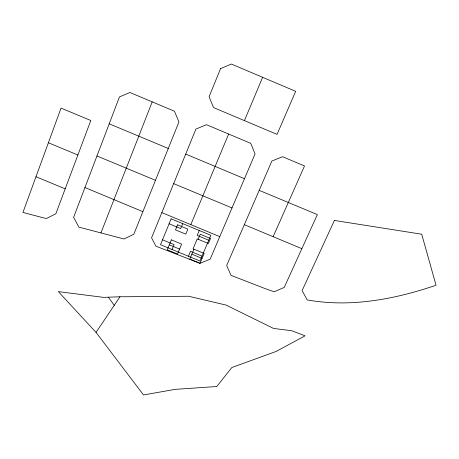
<?xml version="1.0" encoding="UTF-8"?>
<svg xmlns="http://www.w3.org/2000/svg" width="459" height="459" viewBox="0 0 459 459"><rect width="100%" height="100%" fill="white"/><g stroke="black" fill="none" stroke-linecap="round" stroke-linejoin="round"><path stroke-width="0.69" d="M48.396 142.749L61.024 108.117L90.819 120.487L55.849 213.791L46.239 218.57L22.95 212.442L48.396 142.749L77.869 155.01M100.934 232.92L124.045 238.996L133.798 234.262L178.935 121.956L174.46 111.221L129.903 92.488L119.443 96.935L73.612 217.348L78.891 227.125L100.934 232.92L152.21 101.864M185.706 154.086L151.55 237.848L155.917 246.19L199.986 263.311L210.142 259.203L255.043 153.949L250.769 143.351L206.481 124.705L195.907 129.088L185.706 154.086L244.498 178.7M172.05 249.478L174.081 244.584L162.532 239.805M182.762 223.648L180.708 228.605L169.101 223.797M190.829 224.646L228.651 134.039M188.437 256.248L190.485 251.366L202.006 256.128M199.263 230.493L197.186 235.438L208.759 240.229M244.417 120.619L262.634 77.307M193.939 249.203L189.774 259.094L199.986 263.317L204.186 253.443L193.055 248.841L197.244 238.887L208.403 243.505L210.526 238.519L200.239 234.251L198.133 239.254M244.326 224.698L273.139 236.689L304.518 165.969L282.555 156.72L271.883 161.023L226.689 265.463L230.997 275.343L265.727 288.826L274.143 291.781L284.241 287.409L317.358 214.588L259.186 190.353M96.034 332.391L119.954 296.772L188.689 296.256L226.098 305.086L273.57 328.443L291.695 330.727L305.08 335.827L276.031 351.485L231.835 367.527L216.757 386.518L175.189 389.364L143.518 394.952L96.034 332.391L58.345 291.631L103.659 297.375L119.954 296.772M169.302 244.836L179.561 249.076M191.851 254.16L202.08 258.388M161.843 212.615L219.769 236.643M35.98 176.755L65.207 188.85M168.281 148.475L109.213 123.815M173.668 183.629L232.013 207.944M96.975 155.98L155.481 180.312M273.139 236.689L301.856 248.669M84.949 187.547L142.881 211.662M108.347 297.185L114.274 305.344M220.567 68.615L209.086 96.746L213.515 107.572L277.052 134.384L295.676 91.33L231.376 64.048L220.567 68.615M171.138 218.828L160.518 244.71L199.94 260.999L210.853 235.301L171.138 218.828M171.362 239.862L167.254 249.799L177.495 254.028L181.632 244.113L171.362 239.862M177.564 224.853L175.487 229.873L185.786 234.136L187.874 229.127L177.564 224.853M334.404 220.446L302.114 290.57L307.191 299.916C350.596 307.731 394.82 299.268 436.05 285.263L421.706 234.216L334.404 220.446"/></g></svg>
